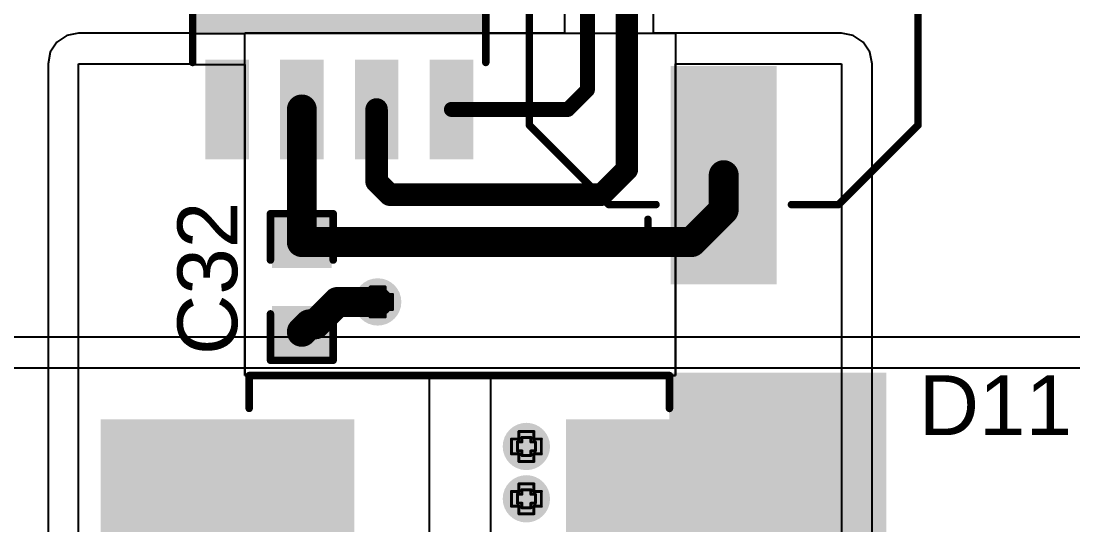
# Model space of a CAD drawing. Header units: inches. Extents: x -5 to 5258, y -4 to 5281.
# Drawn here: x 25.19 to 43.05, y 14.09 to 22.65 of the extents above; entities that cross this region are included whole.
import ezdxf

# ---------------------------------------------------------------- set-up
doc = ezdxf.new("R2010")
doc.units = ezdxf.units.IN
for name, color, linetype in [('Bottom Layer', 5, 'Continuous'), ('Bottom Solder', 6, 'Continuous'), ('Drill Drawing', 1, 'Continuous'), ('Top Layer', 1, 'Continuous'), ('Top Overlay', 2, 'Continuous'), ('Top Paste', 8, 'Continuous'), ('Top Solder', 216, 'Continuous'), ('Via Holes', 16, 'Continuous')]:
    doc.layers.add(name, color=color, linetype=linetype)
doc.styles.add('Arial', font='', dxfattribs={"height": 0.2})
doc.styles.get('Arial').set_extended_font_data('Arial')

# ---------------------------------------------------------------- blocks, each defined once
blk = doc.blocks.new('8_SO_P____P___7')
at = {"layer": 'Top Layer'}
for points in [[(-3.475, 2.205), (-1.925, 2.205), (-1.925, 1.605), (-3.475, 1.605)], [(1.925, 2.205), (3.475, 2.205), (3.475, 1.605), (1.925, 1.605)], [(-1.144, 1.144), (1.144, 1.144), (1.144, -1.144), (-1.144, -1.144)], [(-3.475, 0.935), (-1.925, 0.935), (-1.925, 0.335), (-3.475, 0.335)], [(1.925, 0.935), (3.475, 0.935), (3.475, 0.335), (1.925, 0.335)], [(-3.475, -0.335), (-1.925, -0.335), (-1.925, -0.935), (-3.475, -0.935)], [(1.925, -0.335), (3.475, -0.335), (3.475, -0.935), (1.925, -0.935)], [(-3.475, -1.605), (-1.925, -1.605), (-1.925, -2.205), (-3.475, -2.205)], [(1.925, -1.605), (3.475, -1.605), (3.475, -2.205), (1.925, -2.205)]]:
    blk.add_hatch(color=1, dxfattribs=at).paths.add_polyline_path(points)
at = {"layer": 'Top Paste'}
for points in [[(-3.475, 2.205), (-1.925, 2.205), (-1.925, 1.605), (-3.475, 1.605)], [(1.925, 2.205), (3.475, 2.205), (3.475, 1.605), (1.925, 1.605)], [(-1.144, 1.144), (1.144, 1.144), (1.144, -1.144), (-1.144, -1.144)], [(-3.475, 0.935), (-1.925, 0.935), (-1.925, 0.335), (-3.475, 0.335)], [(1.925, 0.935), (3.475, 0.935), (3.475, 0.335), (1.925, 0.335)], [(-3.475, -0.335), (-1.925, -0.335), (-1.925, -0.935), (-3.475, -0.935)], [(1.925, -0.335), (3.475, -0.335), (3.475, -0.935), (1.925, -0.935)], [(-3.475, -1.605), (-1.925, -1.605), (-1.925, -2.205), (-3.475, -2.205)], [(1.925, -1.605), (3.475, -1.605), (3.475, -2.205), (1.925, -2.205)]]:
    blk.add_hatch(color=8, dxfattribs=at).paths.add_polyline_path(points)
at = {"layer": 'Top Solder'}
for points in [[(-3.545, 2.275), (-1.855, 2.275), (-1.855, 1.535), (-3.545, 1.535)], [(1.855, 2.275), (3.545, 2.275), (3.545, 1.535), (1.855, 1.535)], [(-1.214, 1.214), (1.214, 1.214), (1.214, -1.214), (-1.214, -1.214)], [(-3.545, 1.005), (-1.855, 1.005), (-1.855, 0.265), (-3.545, 0.265)], [(1.855, 1.005), (3.545, 1.005), (3.545, 0.265), (1.855, 0.265)], [(-3.545, -0.265), (-1.855, -0.265), (-1.855, -1.005), (-3.545, -1.005)], [(1.855, -0.265), (3.545, -0.265), (3.545, -1.005), (1.855, -1.005)], [(-3.545, -1.535), (-1.855, -1.535), (-1.855, -2.275), (-3.545, -2.275)], [(1.855, -1.535), (3.545, -1.535), (3.545, -2.275), (1.855, -2.275)]]:
    blk.add_hatch(color=216, dxfattribs=at).paths.add_polyline_path(points)
at = {"layer": 'Top Overlay'}
for points in [[(1.902, 2.489, 0.127, 0.127, 0), (-1.603, 2.489, 0.127, 0.127, 0)], [(-3.636, 1.918, 0.127, 0.127, 0), (-3.763, 2.045, 0.127, 0.127, 0)], [(-3.763, 1.791, 0.127, 0.127, 0), (-3.763, 2.045, 0.127, 0.127, 0)], [(-3.763, 1.791, 0.127, 0.127, 0), (-3.636, 1.918, 0.127, 0.127, 0)], [(1.902, -2.489, 0.127, 0.127, 0), (-1.603, -2.489, 0.127, 0.127, 0)]]:
    blk.add_lwpolyline(points, format="xyseb", dxfattribs=at)
for points in [[(-1.635, 2.489, 0.0635, 0.0635, 1), (-1.571, 2.489, 0.0635, 0.0635, 1)], [(1.87, 2.489, 0.0635, 0.0635, 1), (1.934, 2.489, 0.0635, 0.0635, 1)], [(-3.795, 2.045, 0.0635, 0.0635, 1), (-3.732, 2.045, 0.0635, 0.0635, 1)], [(-3.795, 2.045, 0.0635, 0.0635, 1), (-3.732, 2.045, 0.0635, 0.0635, 1)], [(-3.668, 1.918, 0.0635, 0.0635, 1), (-3.605, 1.918, 0.0635, 0.0635, 1)], [(-3.668, 1.918, 0.0635, 0.0635, 1), (-3.605, 1.918, 0.0635, 0.0635, 1)], [(-3.795, 1.791, 0.0635, 0.0635, 1), (-3.732, 1.791, 0.0635, 0.0635, 1)], [(-3.795, 1.791, 0.0635, 0.0635, 1), (-3.732, 1.791, 0.0635, 0.0635, 1)], [(-1.635, -2.489, 0.0635, 0.0635, 1), (-1.571, -2.489, 0.0635, 0.0635, 1)], [(1.87, -2.489, 0.0635, 0.0635, 1), (1.934, -2.489, 0.0635, 0.0635, 1)]]:
    blk.add_lwpolyline(points, format="xyseb", close=True, dxfattribs=at)
blk = doc.blocks.new('SMC_120')
at = {"layer": 'Top Layer'}
for points in [[(-6, 2.15), (-1.9, 2.15), (-1.9, -2.15), (-6, -2.15)], [(1.9, 2.15), (6, 2.15), (6, -2.15), (1.9, -2.15)]]:
    blk.add_hatch(color=1, dxfattribs=at).paths.add_polyline_path(points)
at = {"layer": 'Top Overlay'}
for points in [[(-7.239, 2.235), (-3.556, 2.235), (-3.556, 3.048), (-7.239, 3.048)], [(-7.239, -2.261), (-6.096, -2.261), (-6.096, 2.261), (-7.239, 2.261)], [(-7.239, -3.048), (-3.556, -3.048), (-3.556, -2.235), (-7.239, -2.235)]]:
    blk.add_hatch(color=2, dxfattribs=at).paths.add_polyline_path(points)
at = {"layer": 'Top Paste'}
for points in [[(-6, 2.15), (-1.9, 2.15), (-1.9, -2.15), (-6, -2.15)], [(1.9, 2.15), (6, 2.15), (6, -2.15), (1.9, -2.15)]]:
    blk.add_hatch(color=8, dxfattribs=at).paths.add_polyline_path(points)
at = {"layer": 'Top Solder'}
for points in [[(-6.102, 2.252), (-1.798, 2.252), (-1.798, -2.252), (-6.102, -2.252)], [(1.798, 2.252), (6.102, 2.252), (6.102, -2.252), (1.798, -2.252)]]:
    blk.add_hatch(color=216, dxfattribs=at).paths.add_polyline_path(points)
at = {"layer": 'Top Overlay'}
for points in [[(-3.556, 2.997, 0.127, 0.127, 0), (-3.556, 2.438, 0.127, 0.127, 0)], [(3.581, 2.997, 0.127, 0.127, 0), (-3.556, 2.997, 0.127, 0.127, 0)], [(3.581, 2.997, 0.127, 0.127, 0), (3.581, 2.438, 0.127, 0.127, 0)], [(-3.556, -2.997, 0.127, 0.127, 0), (-3.556, -2.438, 0.127, 0.127, 0)], [(3.581, -2.997, 0.127, 0.127, 0), (3.581, -2.438, 0.127, 0.127, 0)], [(3.581, -2.997, 0.127, 0.127, 0), (-3.556, -2.997, 0.127, 0.127, 0)]]:
    blk.add_lwpolyline(points, format="xyseb", dxfattribs=at)
for points in [[(-3.588, 2.997, 0.0635, 0.0635, 1), (-3.524, 2.997, 0.0635, 0.0635, 1)], [(-3.588, 2.997, 0.0635, 0.0635, 1), (-3.524, 2.997, 0.0635, 0.0635, 1)], [(3.55, 2.997, 0.0635, 0.0635, 1), (3.613, 2.997, 0.0635, 0.0635, 1)], [(3.55, 2.997, 0.0635, 0.0635, 1), (3.613, 2.997, 0.0635, 0.0635, 1)], [(-3.588, 2.438, 0.0635, 0.0635, 1), (-3.524, 2.438, 0.0635, 0.0635, 1)], [(3.55, 2.438, 0.0635, 0.0635, 1), (3.613, 2.438, 0.0635, 0.0635, 1)], [(-3.588, -2.438, 0.0635, 0.0635, 1), (-3.524, -2.438, 0.0635, 0.0635, 1)], [(3.55, -2.438, 0.0635, 0.0635, 1), (3.613, -2.438, 0.0635, 0.0635, 1)], [(-3.588, -2.997, 0.0635, 0.0635, 1), (-3.524, -2.997, 0.0635, 0.0635, 1)], [(-3.588, -2.997, 0.0635, 0.0635, 1), (-3.524, -2.997, 0.0635, 0.0635, 1)], [(3.55, -2.997, 0.0635, 0.0635, 1), (3.613, -2.997, 0.0635, 0.0635, 1)], [(3.55, -2.997, 0.0635, 0.0635, 1), (3.613, -2.997, 0.0635, 0.0635, 1)]]:
    blk.add_lwpolyline(points, format="xyseb", close=True, dxfattribs=at)
blk = doc.blocks.new('C___0603_138')
at = {"layer": 'Top Layer'}
for points in [[(-0.381, 0.445), (-0.381, -0.445), (-1.143, -0.445), (-1.143, 0.445)], [(1.143, 0.445), (1.143, -0.445), (0.381, -0.445), (0.381, 0.445)]]:
    blk.add_hatch(color=1, dxfattribs=at).paths.add_polyline_path(points)
at = {"layer": 'Top Paste'}
for points in [[(-0.381, 0.445), (-0.381, -0.445), (-1.143, -0.445), (-1.143, 0.445)], [(1.143, 0.445), (1.143, -0.445), (0.381, -0.445), (0.381, 0.445)]]:
    blk.add_hatch(color=8, dxfattribs=at).paths.add_polyline_path(points)
at = {"layer": 'Top Solder'}
for points in [[(-0.321, 0.504), (-0.321, -0.504), (-1.203, -0.504), (-1.203, 0.504)], [(1.203, 0.504), (1.203, -0.504), (0.321, -0.504), (0.321, 0.504)]]:
    blk.add_hatch(color=216, dxfattribs=at).paths.add_polyline_path(points)
at = {"layer": 'Top Overlay'}
for points in [[(-1.245, 0.533, 0.127, 0.127, 0), (-0.457, 0.533, 0.127, 0.127, 0)], [(-1.245, 0.533, 0.127, 0.127, 0), (-1.245, -0.533, 0.127, 0.127, 0)], [(0.457, 0.533, 0.127, 0.127, 0), (1.245, 0.533, 0.127, 0.127, 0)], [(1.245, 0.533, 0.127, 0.127, 0), (1.245, -0.533, 0.127, 0.127, 0)], [(-1.245, -0.533, 0.127, 0.127, 0), (-0.457, -0.533, 0.127, 0.127, 0)], [(0.457, -0.533, 0.127, 0.127, 0), (1.245, -0.533, 0.127, 0.127, 0)]]:
    blk.add_lwpolyline(points, format="xyseb", dxfattribs=at)
for points in [[(-1.276, 0.533, 0.0635, 0.0635, 1), (-1.213, 0.533, 0.0635, 0.0635, 1)], [(-1.276, 0.533, 0.0635, 0.0635, 1), (-1.213, 0.533, 0.0635, 0.0635, 1)], [(-0.489, 0.533, 0.0635, 0.0635, 1), (-0.425, 0.533, 0.0635, 0.0635, 1)], [(0.425, 0.533, 0.0635, 0.0635, 1), (0.489, 0.533, 0.0635, 0.0635, 1)], [(1.213, 0.533, 0.0635, 0.0635, 1), (1.276, 0.533, 0.0635, 0.0635, 1)], [(1.213, 0.533, 0.0635, 0.0635, 1), (1.276, 0.533, 0.0635, 0.0635, 1)], [(-1.276, -0.533, 0.0635, 0.0635, 1), (-1.213, -0.533, 0.0635, 0.0635, 1)], [(-1.276, -0.533, 0.0635, 0.0635, 1), (-1.213, -0.533, 0.0635, 0.0635, 1)], [(-0.489, -0.533, 0.0635, 0.0635, 1), (-0.425, -0.533, 0.0635, 0.0635, 1)], [(0.425, -0.533, 0.0635, 0.0635, 1), (0.489, -0.533, 0.0635, 0.0635, 1)], [(1.213, -0.533, 0.0635, 0.0635, 1), (1.276, -0.533, 0.0635, 0.0635, 1)], [(1.213, -0.533, 0.0635, 0.0635, 1), (1.276, -0.533, 0.0635, 0.0635, 1)]]:
    blk.add_lwpolyline(points, format="xyseb", close=True, dxfattribs=at)
blk = doc.blocks.new('50SVPF10M_141')
at = {"layer": 'Top Layer'}
for points in [[(-4.55, 0.8), (-1.05, 0.8), (-1.05, -0.8), (-4.55, -0.8)], [(1.05, 0.8), (4.55, 0.8), (4.55, -0.8), (1.05, -0.8)]]:
    blk.add_hatch(color=1, dxfattribs=at).paths.add_polyline_path(points)
at = {"layer": 'Top Paste'}
for points in [[(-4.55, 0.8), (-1.05, 0.8), (-1.05, -0.8), (-4.55, -0.8)], [(1.05, 0.8), (4.55, 0.8), (4.55, -0.8), (1.05, -0.8)]]:
    blk.add_hatch(color=8, dxfattribs=at).paths.add_polyline_path(points)
at = {"layer": 'Top Solder'}
for points in [[(-4.652, 0.902), (-0.948, 0.902), (-0.948, -0.902), (-4.652, -0.902)], [(0.948, 0.902), (4.652, 0.902), (4.652, -0.902), (0.948, -0.902)]]:
    blk.add_hatch(color=216, dxfattribs=at).paths.add_polyline_path(points)
at = {"layer": 'Top Overlay'}
for points in [[(-1.95, 3.3, 0.127, 0.127, 0), (-3.3, 1.95, 0.127, 0.127, 0)], [(-1.95, 3.3, 0.127, 0.127, 0), (3.3, 3.3, 0.127, 0.127, 0)], [(3.3, 3.3, 0.127, 0.127, 0), (3.3, 1.15, 0.127, 0.127, 0)], [(-3.3, 1.95, 0.127, 0.127, 0), (-3.3, 1.15, 0.127, 0.127, 0)], [(-3.779, 1.567, 0.127, 0.127, 0), (-3.779, 1.033, 0.127, 0.127, 0)], [(-4.007, 1.287, 0.127, 0.127, 0), (-3.55, 1.287, 0.127, 0.127, 0)], [(-3.3, -1.15, 0.127, 0.127, 0), (-3.3, -1.95, 0.127, 0.127, 0)], [(3.3, -1.15, 0.127, 0.127, 0), (3.3, -3.3, 0.127, 0.127, 0)], [(-3.3, -1.95, 0.127, 0.127, 0), (-1.95, -3.3, 0.127, 0.127, 0)], [(-1.95, -3.3, 0.127, 0.127, 0), (3.3, -3.3, 0.127, 0.127, 0)]]:
    blk.add_lwpolyline(points, format="xyseb", dxfattribs=at)
for points in [[(-1.982, 3.3, 0.0635, 0.0635, 1), (-1.918, 3.3, 0.0635, 0.0635, 1)], [(-1.982, 3.3, 0.0635, 0.0635, 1), (-1.918, 3.3, 0.0635, 0.0635, 1)], [(3.268, 3.3, 0.0635, 0.0635, 1), (3.332, 3.3, 0.0635, 0.0635, 1)], [(3.268, 3.3, 0.0635, 0.0635, 1), (3.332, 3.3, 0.0635, 0.0635, 1)], [(-3.332, 1.95, 0.0635, 0.0635, 1), (-3.268, 1.95, 0.0635, 0.0635, 1)], [(-3.332, 1.95, 0.0635, 0.0635, 1), (-3.268, 1.95, 0.0635, 0.0635, 1)], [(-3.81, 1.567, 0.0635, 0.0635, 1), (-3.747, 1.567, 0.0635, 0.0635, 1)], [(-4.039, 1.287, 0.0635, 0.0635, 1), (-3.975, 1.287, 0.0635, 0.0635, 1)], [(-3.582, 1.287, 0.0635, 0.0635, 1), (-3.518, 1.287, 0.0635, 0.0635, 1)], [(-3.81, 1.033, 0.0635, 0.0635, 1), (-3.747, 1.033, 0.0635, 0.0635, 1)], [(-3.332, 1.15, 0.0635, 0.0635, 1), (-3.268, 1.15, 0.0635, 0.0635, 1)], [(3.268, 1.15, 0.0635, 0.0635, 1), (3.332, 1.15, 0.0635, 0.0635, 1)], [(-3.332, -1.15, 0.0635, 0.0635, 1), (-3.268, -1.15, 0.0635, 0.0635, 1)], [(3.268, -1.15, 0.0635, 0.0635, 1), (3.332, -1.15, 0.0635, 0.0635, 1)], [(-3.332, -1.95, 0.0635, 0.0635, 1), (-3.268, -1.95, 0.0635, 0.0635, 1)], [(-3.332, -1.95, 0.0635, 0.0635, 1), (-3.268, -1.95, 0.0635, 0.0635, 1)], [(-1.982, -3.3, 0.0635, 0.0635, 1), (-1.918, -3.3, 0.0635, 0.0635, 1)], [(-1.982, -3.3, 0.0635, 0.0635, 1), (-1.918, -3.3, 0.0635, 0.0635, 1)], [(3.268, -3.3, 0.0635, 0.0635, 1), (3.332, -3.3, 0.0635, 0.0635, 1)], [(3.268, -3.3, 0.0635, 0.0635, 1), (3.332, -3.3, 0.0635, 0.0635, 1)]]:
    blk.add_lwpolyline(points, format="xyseb", close=True, dxfattribs=at)

msp = doc.modelspace()

# ---------------------------------------------------------------- hatches: boundary and pattern name
at = {"layer": 'Bottom Layer'}
h = msp.add_hatch(color=5, dxfattribs=at)
edge = h.paths.add_edge_path()
edge.add_arc((31.242, 17.883), 0.3, 0, 360)
h = msp.add_hatch(color=5, dxfattribs=at)
edge = h.paths.add_edge_path()
edge.add_arc((33.767, 15.428), 0.3, 0, 360)
h = msp.add_hatch(color=5, dxfattribs=at)
edge = h.paths.add_edge_path()
edge.add_arc((33.767, 14.539), 0.3, 0, 360)
at = {"layer": 'Bottom Solder'}
h = msp.add_hatch(color=6, dxfattribs=at)
edge = h.paths.add_edge_path()
edge.add_arc((31.242, 17.883), 0.402, 0, 360)
h = msp.add_hatch(color=6, dxfattribs=at)
edge = h.paths.add_edge_path()
edge.add_arc((33.767, 15.428), 0.402, 0, 360)
h = msp.add_hatch(color=6, dxfattribs=at)
edge = h.paths.add_edge_path()
edge.add_arc((33.767, 14.539), 0.402, 0, 360)
at = {"layer": 'Top Layer'}
msp.add_hatch(color=1, dxfattribs=at).paths.add_polyline_path([(28.099, 22.436), (33.078, 22.436), (33.078, 25.269), (28.099, 25.269)])
h = msp.add_hatch(color=1, dxfattribs=at)
edge = h.paths.add_edge_path()
edge.add_arc((31.242, 17.883), 0.3, 0, 360)
h = msp.add_hatch(color=1, dxfattribs=at)
edge = h.paths.add_edge_path()
edge.add_arc((33.767, 15.428), 0.3, 0, 360)
h = msp.add_hatch(color=1, dxfattribs=at)
edge = h.paths.add_edge_path()
edge.add_arc((33.767, 14.539), 0.3, 0, 360)
at = {"layer": 'Top Solder'}
h = msp.add_hatch(color=216, dxfattribs=at)
edge = h.paths.add_edge_path()
edge.add_arc((31.242, 17.883), 0.402, 0, 360)
h = msp.add_hatch(color=216, dxfattribs=at)
edge = h.paths.add_edge_path()
edge.add_arc((33.767, 15.428), 0.402, 0, 360)
h = msp.add_hatch(color=216, dxfattribs=at)
edge = h.paths.add_edge_path()
edge.add_arc((33.767, 14.539), 0.402, 0, 360)
at = {"layer": 'Via Holes'}
h = msp.add_hatch(color=7, dxfattribs=at)
edge = h.paths.add_edge_path()
edge.add_arc((31.242, 17.883), 0.15, 0, 360)
h = msp.add_hatch(color=7, dxfattribs=at)
edge = h.paths.add_edge_path()
edge.add_arc((33.767, 15.428), 0.15, 0, 360)
h = msp.add_hatch(color=7, dxfattribs=at)
edge = h.paths.add_edge_path()
edge.add_arc((33.767, 14.539), 0.15, 0, 360)

# ---------------------------------------------------------------- linework, layer by layer
at = {"layer": 'Bottom Layer'}
for p, q in [((51.47, 17.282), (12.167, 17.282)), ((12.167, 16.764), (63.373, 16.764))]:
    msp.add_line(p, q, dxfattribs=at)
at = {"layer": 'Drill Drawing'}
for points in [[(31.115, 18.01, 0.0508, 0.0508, 0), (31.115, 18.137, 0.0508, 0.0508, 0)], [(31.115, 18.137, 0.0508, 0.0508, 0), (31.369, 18.137, 0.0508, 0.0508, 0)], [(31.166, 17.959, 0.0508, 0.0508, 0), (31.166, 18.035, 0.0508, 0.0508, 0)], [(31.166, 18.035, 0.0508, 0.0508, 0), (31.318, 18.035, 0.0508, 0.0508, 0)], [(31.318, 17.959, 0.0508, 0.0508, 0), (31.318, 18.035, 0.0508, 0.0508, 0)], [(31.369, 18.01, 0.0508, 0.0508, 0), (31.369, 18.137, 0.0508, 0.0508, 0)], [(30.988, 17.756, 0.0508, 0.0508, 0), (30.988, 18.01, 0.0508, 0.0508, 0)], [(30.988, 18.01, 0.0508, 0.0508, 0), (31.115, 18.01, 0.0508, 0.0508, 0)], [(31.09, 17.807, 0.0508, 0.0508, 0), (31.09, 17.959, 0.0508, 0.0508, 0)], [(31.09, 17.959, 0.0508, 0.0508, 0), (31.166, 17.959, 0.0508, 0.0508, 0)], [(31.318, 17.959, 0.0508, 0.0508, 0), (31.394, 17.959, 0.0508, 0.0508, 0)], [(31.369, 18.01, 0.0508, 0.0508, 0), (31.496, 18.01, 0.0508, 0.0508, 0)], [(31.394, 17.807, 0.0508, 0.0508, 0), (31.394, 17.959, 0.0508, 0.0508, 0)], [(31.496, 17.756, 0.0508, 0.0508, 0), (31.496, 18.01, 0.0508, 0.0508, 0)], [(30.988, 17.756, 0.0508, 0.0508, 0), (31.115, 17.756, 0.0508, 0.0508, 0)], [(31.09, 17.807, 0.0508, 0.0508, 0), (31.166, 17.807, 0.0508, 0.0508, 0)], [(31.115, 17.629, 0.0508, 0.0508, 0), (31.115, 17.756, 0.0508, 0.0508, 0)], [(31.166, 17.73, 0.0508, 0.0508, 0), (31.166, 17.807, 0.0508, 0.0508, 0)], [(31.166, 17.73, 0.0508, 0.0508, 0), (31.318, 17.73, 0.0508, 0.0508, 0)], [(31.318, 17.807, 0.0508, 0.0508, 0), (31.394, 17.807, 0.0508, 0.0508, 0)], [(31.318, 17.73, 0.0508, 0.0508, 0), (31.318, 17.807, 0.0508, 0.0508, 0)], [(31.369, 17.756, 0.0508, 0.0508, 0), (31.496, 17.756, 0.0508, 0.0508, 0)], [(31.369, 17.629, 0.0508, 0.0508, 0), (31.369, 17.756, 0.0508, 0.0508, 0)], [(31.115, 17.629, 0.0508, 0.0508, 0), (31.369, 17.629, 0.0508, 0.0508, 0)], [(33.513, 15.301, 0.0508, 0.0508, 0), (33.513, 15.555, 0.0508, 0.0508, 0)], [(33.513, 15.555, 0.0508, 0.0508, 0), (33.64, 15.555, 0.0508, 0.0508, 0)], [(33.64, 15.555, 0.0508, 0.0508, 0), (33.64, 15.682, 0.0508, 0.0508, 0)], [(33.64, 15.682, 0.0508, 0.0508, 0), (33.894, 15.682, 0.0508, 0.0508, 0)], [(33.691, 15.505, 0.0508, 0.0508, 0), (33.691, 15.581, 0.0508, 0.0508, 0)], [(33.691, 15.581, 0.0508, 0.0508, 0), (33.843, 15.581, 0.0508, 0.0508, 0)], [(33.843, 15.505, 0.0508, 0.0508, 0), (33.843, 15.581, 0.0508, 0.0508, 0)], [(33.894, 15.555, 0.0508, 0.0508, 0), (33.894, 15.682, 0.0508, 0.0508, 0)], [(33.894, 15.555, 0.0508, 0.0508, 0), (34.021, 15.555, 0.0508, 0.0508, 0)], [(34.021, 15.301, 0.0508, 0.0508, 0), (34.021, 15.555, 0.0508, 0.0508, 0)], [(33.615, 15.352, 0.0508, 0.0508, 0), (33.615, 15.505, 0.0508, 0.0508, 0)], [(33.615, 15.505, 0.0508, 0.0508, 0), (33.691, 15.505, 0.0508, 0.0508, 0)], [(33.615, 15.352, 0.0508, 0.0508, 0), (33.691, 15.352, 0.0508, 0.0508, 0)], [(33.691, 15.276, 0.0508, 0.0508, 0), (33.691, 15.352, 0.0508, 0.0508, 0)], [(33.843, 15.505, 0.0508, 0.0508, 0), (33.92, 15.505, 0.0508, 0.0508, 0)], [(33.843, 15.352, 0.0508, 0.0508, 0), (33.92, 15.352, 0.0508, 0.0508, 0)], [(33.843, 15.276, 0.0508, 0.0508, 0), (33.843, 15.352, 0.0508, 0.0508, 0)], [(33.92, 15.352, 0.0508, 0.0508, 0), (33.92, 15.505, 0.0508, 0.0508, 0)], [(33.513, 15.301, 0.0508, 0.0508, 0), (33.64, 15.301, 0.0508, 0.0508, 0)], [(33.64, 15.174, 0.0508, 0.0508, 0), (33.64, 15.301, 0.0508, 0.0508, 0)], [(33.64, 15.174, 0.0508, 0.0508, 0), (33.894, 15.174, 0.0508, 0.0508, 0)], [(33.691, 15.276, 0.0508, 0.0508, 0), (33.843, 15.276, 0.0508, 0.0508, 0)], [(33.894, 15.301, 0.0508, 0.0508, 0), (34.021, 15.301, 0.0508, 0.0508, 0)], [(33.894, 15.174, 0.0508, 0.0508, 0), (33.894, 15.301, 0.0508, 0.0508, 0)], [(33.513, 14.412, 0.0508, 0.0508, 0), (33.513, 14.666, 0.0508, 0.0508, 0)], [(33.513, 14.666, 0.0508, 0.0508, 0), (33.64, 14.666, 0.0508, 0.0508, 0)], [(33.64, 14.666, 0.0508, 0.0508, 0), (33.64, 14.793, 0.0508, 0.0508, 0)], [(33.64, 14.793, 0.0508, 0.0508, 0), (33.894, 14.793, 0.0508, 0.0508, 0)], [(33.691, 14.616, 0.0508, 0.0508, 0), (33.691, 14.692, 0.0508, 0.0508, 0)], [(33.691, 14.692, 0.0508, 0.0508, 0), (33.843, 14.692, 0.0508, 0.0508, 0)], [(33.843, 14.616, 0.0508, 0.0508, 0), (33.843, 14.692, 0.0508, 0.0508, 0)], [(33.894, 14.666, 0.0508, 0.0508, 0), (33.894, 14.793, 0.0508, 0.0508, 0)], [(33.894, 14.666, 0.0508, 0.0508, 0), (34.021, 14.666, 0.0508, 0.0508, 0)], [(34.021, 14.412, 0.0508, 0.0508, 0), (34.021, 14.666, 0.0508, 0.0508, 0)], [(33.615, 14.463, 0.0508, 0.0508, 0), (33.615, 14.616, 0.0508, 0.0508, 0)], [(33.615, 14.616, 0.0508, 0.0508, 0), (33.691, 14.616, 0.0508, 0.0508, 0)], [(33.615, 14.463, 0.0508, 0.0508, 0), (33.691, 14.463, 0.0508, 0.0508, 0)], [(33.691, 14.387, 0.0508, 0.0508, 0), (33.691, 14.463, 0.0508, 0.0508, 0)], [(33.843, 14.616, 0.0508, 0.0508, 0), (33.92, 14.616, 0.0508, 0.0508, 0)], [(33.843, 14.463, 0.0508, 0.0508, 0), (33.92, 14.463, 0.0508, 0.0508, 0)], [(33.843, 14.387, 0.0508, 0.0508, 0), (33.843, 14.463, 0.0508, 0.0508, 0)], [(33.92, 14.463, 0.0508, 0.0508, 0), (33.92, 14.616, 0.0508, 0.0508, 0)], [(33.513, 14.412, 0.0508, 0.0508, 0), (33.64, 14.412, 0.0508, 0.0508, 0)], [(33.64, 14.285, 0.0508, 0.0508, 0), (33.64, 14.412, 0.0508, 0.0508, 0)], [(33.64, 14.285, 0.0508, 0.0508, 0), (33.894, 14.285, 0.0508, 0.0508, 0)], [(33.691, 14.387, 0.0508, 0.0508, 0), (33.843, 14.387, 0.0508, 0.0508, 0)], [(33.894, 14.412, 0.0508, 0.0508, 0), (34.021, 14.412, 0.0508, 0.0508, 0)], [(33.894, 14.285, 0.0508, 0.0508, 0), (33.894, 14.412, 0.0508, 0.0508, 0)]]:
    msp.add_lwpolyline(points, format="xyseb", dxfattribs=at)
for points in [[(31.102, 18.137, 0.0254, 0.0254, 1), (31.128, 18.137, 0.0254, 0.0254, 1)], [(31.102, 18.137, 0.0254, 0.0254, 1), (31.128, 18.137, 0.0254, 0.0254, 1)], [(31.153, 18.035, 0.0254, 0.0254, 1), (31.179, 18.035, 0.0254, 0.0254, 1)], [(31.153, 18.035, 0.0254, 0.0254, 1), (31.179, 18.035, 0.0254, 0.0254, 1)], [(31.306, 18.035, 0.0254, 0.0254, 1), (31.331, 18.035, 0.0254, 0.0254, 1)], [(31.306, 18.035, 0.0254, 0.0254, 1), (31.331, 18.035, 0.0254, 0.0254, 1)], [(31.356, 18.137, 0.0254, 0.0254, 1), (31.382, 18.137, 0.0254, 0.0254, 1)], [(31.356, 18.137, 0.0254, 0.0254, 1), (31.382, 18.137, 0.0254, 0.0254, 1)], [(30.975, 18.01, 0.0254, 0.0254, 1), (31.001, 18.01, 0.0254, 0.0254, 1)], [(30.975, 18.01, 0.0254, 0.0254, 1), (31.001, 18.01, 0.0254, 0.0254, 1)], [(31.077, 17.959, 0.0254, 0.0254, 1), (31.102, 17.959, 0.0254, 0.0254, 1)], [(31.077, 17.959, 0.0254, 0.0254, 1), (31.102, 17.959, 0.0254, 0.0254, 1)], [(31.102, 18.01, 0.0254, 0.0254, 1), (31.128, 18.01, 0.0254, 0.0254, 1)], [(31.102, 18.01, 0.0254, 0.0254, 1), (31.128, 18.01, 0.0254, 0.0254, 1)], [(31.153, 17.959, 0.0254, 0.0254, 1), (31.179, 17.959, 0.0254, 0.0254, 1)], [(31.153, 17.959, 0.0254, 0.0254, 1), (31.179, 17.959, 0.0254, 0.0254, 1)], [(31.306, 17.959, 0.0254, 0.0254, 1), (31.331, 17.959, 0.0254, 0.0254, 1)], [(31.306, 17.959, 0.0254, 0.0254, 1), (31.331, 17.959, 0.0254, 0.0254, 1)], [(31.356, 18.01, 0.0254, 0.0254, 1), (31.382, 18.01, 0.0254, 0.0254, 1)], [(31.356, 18.01, 0.0254, 0.0254, 1), (31.382, 18.01, 0.0254, 0.0254, 1)], [(31.382, 17.959, 0.0254, 0.0254, 1), (31.407, 17.959, 0.0254, 0.0254, 1)], [(31.382, 17.959, 0.0254, 0.0254, 1), (31.407, 17.959, 0.0254, 0.0254, 1)], [(31.483, 18.01, 0.0254, 0.0254, 1), (31.509, 18.01, 0.0254, 0.0254, 1)], [(31.483, 18.01, 0.0254, 0.0254, 1), (31.509, 18.01, 0.0254, 0.0254, 1)], [(30.975, 17.756, 0.0254, 0.0254, 1), (31.001, 17.756, 0.0254, 0.0254, 1)], [(30.975, 17.756, 0.0254, 0.0254, 1), (31.001, 17.756, 0.0254, 0.0254, 1)], [(31.077, 17.807, 0.0254, 0.0254, 1), (31.102, 17.807, 0.0254, 0.0254, 1)], [(31.077, 17.807, 0.0254, 0.0254, 1), (31.102, 17.807, 0.0254, 0.0254, 1)], [(31.102, 17.756, 0.0254, 0.0254, 1), (31.128, 17.756, 0.0254, 0.0254, 1)], [(31.102, 17.756, 0.0254, 0.0254, 1), (31.128, 17.756, 0.0254, 0.0254, 1)], [(31.153, 17.807, 0.0254, 0.0254, 1), (31.179, 17.807, 0.0254, 0.0254, 1)], [(31.153, 17.807, 0.0254, 0.0254, 1), (31.179, 17.807, 0.0254, 0.0254, 1)], [(31.153, 17.73, 0.0254, 0.0254, 1), (31.179, 17.73, 0.0254, 0.0254, 1)], [(31.153, 17.73, 0.0254, 0.0254, 1), (31.179, 17.73, 0.0254, 0.0254, 1)], [(31.306, 17.807, 0.0254, 0.0254, 1), (31.331, 17.807, 0.0254, 0.0254, 1)], [(31.306, 17.807, 0.0254, 0.0254, 1), (31.331, 17.807, 0.0254, 0.0254, 1)], [(31.306, 17.73, 0.0254, 0.0254, 1), (31.331, 17.73, 0.0254, 0.0254, 1)], [(31.306, 17.73, 0.0254, 0.0254, 1), (31.331, 17.73, 0.0254, 0.0254, 1)], [(31.356, 17.756, 0.0254, 0.0254, 1), (31.382, 17.756, 0.0254, 0.0254, 1)], [(31.356, 17.756, 0.0254, 0.0254, 1), (31.382, 17.756, 0.0254, 0.0254, 1)], [(31.382, 17.807, 0.0254, 0.0254, 1), (31.407, 17.807, 0.0254, 0.0254, 1)], [(31.382, 17.807, 0.0254, 0.0254, 1), (31.407, 17.807, 0.0254, 0.0254, 1)], [(31.483, 17.756, 0.0254, 0.0254, 1), (31.509, 17.756, 0.0254, 0.0254, 1)], [(31.483, 17.756, 0.0254, 0.0254, 1), (31.509, 17.756, 0.0254, 0.0254, 1)], [(31.102, 17.629, 0.0254, 0.0254, 1), (31.128, 17.629, 0.0254, 0.0254, 1)], [(31.102, 17.629, 0.0254, 0.0254, 1), (31.128, 17.629, 0.0254, 0.0254, 1)], [(31.356, 17.629, 0.0254, 0.0254, 1), (31.382, 17.629, 0.0254, 0.0254, 1)], [(31.356, 17.629, 0.0254, 0.0254, 1), (31.382, 17.629, 0.0254, 0.0254, 1)], [(33.501, 15.555, 0.0254, 0.0254, 1), (33.526, 15.555, 0.0254, 0.0254, 1)], [(33.501, 15.555, 0.0254, 0.0254, 1), (33.526, 15.555, 0.0254, 0.0254, 1)], [(33.628, 15.682, 0.0254, 0.0254, 1), (33.653, 15.682, 0.0254, 0.0254, 1)], [(33.628, 15.682, 0.0254, 0.0254, 1), (33.653, 15.682, 0.0254, 0.0254, 1)], [(33.628, 15.555, 0.0254, 0.0254, 1), (33.653, 15.555, 0.0254, 0.0254, 1)], [(33.628, 15.555, 0.0254, 0.0254, 1), (33.653, 15.555, 0.0254, 0.0254, 1)], [(33.678, 15.581, 0.0254, 0.0254, 1), (33.704, 15.581, 0.0254, 0.0254, 1)], [(33.678, 15.581, 0.0254, 0.0254, 1), (33.704, 15.581, 0.0254, 0.0254, 1)], [(33.831, 15.581, 0.0254, 0.0254, 1), (33.856, 15.581, 0.0254, 0.0254, 1)], [(33.831, 15.581, 0.0254, 0.0254, 1), (33.856, 15.581, 0.0254, 0.0254, 1)], [(33.882, 15.682, 0.0254, 0.0254, 1), (33.907, 15.682, 0.0254, 0.0254, 1)], [(33.882, 15.682, 0.0254, 0.0254, 1), (33.907, 15.682, 0.0254, 0.0254, 1)], [(33.882, 15.555, 0.0254, 0.0254, 1), (33.907, 15.555, 0.0254, 0.0254, 1)], [(33.882, 15.555, 0.0254, 0.0254, 1), (33.907, 15.555, 0.0254, 0.0254, 1)], [(34.009, 15.555, 0.0254, 0.0254, 1), (34.034, 15.555, 0.0254, 0.0254, 1)], [(34.009, 15.555, 0.0254, 0.0254, 1), (34.034, 15.555, 0.0254, 0.0254, 1)], [(33.602, 15.505, 0.0254, 0.0254, 1), (33.628, 15.505, 0.0254, 0.0254, 1)], [(33.602, 15.505, 0.0254, 0.0254, 1), (33.628, 15.505, 0.0254, 0.0254, 1)], [(33.602, 15.352, 0.0254, 0.0254, 1), (33.628, 15.352, 0.0254, 0.0254, 1)], [(33.602, 15.352, 0.0254, 0.0254, 1), (33.628, 15.352, 0.0254, 0.0254, 1)], [(33.678, 15.505, 0.0254, 0.0254, 1), (33.704, 15.505, 0.0254, 0.0254, 1)], [(33.678, 15.505, 0.0254, 0.0254, 1), (33.704, 15.505, 0.0254, 0.0254, 1)], [(33.678, 15.352, 0.0254, 0.0254, 1), (33.704, 15.352, 0.0254, 0.0254, 1)], [(33.678, 15.352, 0.0254, 0.0254, 1), (33.704, 15.352, 0.0254, 0.0254, 1)], [(33.831, 15.505, 0.0254, 0.0254, 1), (33.856, 15.505, 0.0254, 0.0254, 1)], [(33.831, 15.505, 0.0254, 0.0254, 1), (33.856, 15.505, 0.0254, 0.0254, 1)], [(33.831, 15.352, 0.0254, 0.0254, 1), (33.856, 15.352, 0.0254, 0.0254, 1)], [(33.831, 15.352, 0.0254, 0.0254, 1), (33.856, 15.352, 0.0254, 0.0254, 1)], [(33.907, 15.505, 0.0254, 0.0254, 1), (33.932, 15.505, 0.0254, 0.0254, 1)], [(33.907, 15.505, 0.0254, 0.0254, 1), (33.932, 15.505, 0.0254, 0.0254, 1)], [(33.907, 15.352, 0.0254, 0.0254, 1), (33.932, 15.352, 0.0254, 0.0254, 1)], [(33.907, 15.352, 0.0254, 0.0254, 1), (33.932, 15.352, 0.0254, 0.0254, 1)], [(33.501, 15.301, 0.0254, 0.0254, 1), (33.526, 15.301, 0.0254, 0.0254, 1)], [(33.501, 15.301, 0.0254, 0.0254, 1), (33.526, 15.301, 0.0254, 0.0254, 1)], [(33.628, 15.301, 0.0254, 0.0254, 1), (33.653, 15.301, 0.0254, 0.0254, 1)], [(33.628, 15.301, 0.0254, 0.0254, 1), (33.653, 15.301, 0.0254, 0.0254, 1)], [(33.628, 15.174, 0.0254, 0.0254, 1), (33.653, 15.174, 0.0254, 0.0254, 1)], [(33.628, 15.174, 0.0254, 0.0254, 1), (33.653, 15.174, 0.0254, 0.0254, 1)], [(33.678, 15.276, 0.0254, 0.0254, 1), (33.704, 15.276, 0.0254, 0.0254, 1)], [(33.678, 15.276, 0.0254, 0.0254, 1), (33.704, 15.276, 0.0254, 0.0254, 1)], [(33.831, 15.276, 0.0254, 0.0254, 1), (33.856, 15.276, 0.0254, 0.0254, 1)], [(33.831, 15.276, 0.0254, 0.0254, 1), (33.856, 15.276, 0.0254, 0.0254, 1)], [(33.882, 15.301, 0.0254, 0.0254, 1), (33.907, 15.301, 0.0254, 0.0254, 1)], [(33.882, 15.301, 0.0254, 0.0254, 1), (33.907, 15.301, 0.0254, 0.0254, 1)], [(33.882, 15.174, 0.0254, 0.0254, 1), (33.907, 15.174, 0.0254, 0.0254, 1)], [(33.882, 15.174, 0.0254, 0.0254, 1), (33.907, 15.174, 0.0254, 0.0254, 1)], [(34.009, 15.301, 0.0254, 0.0254, 1), (34.034, 15.301, 0.0254, 0.0254, 1)], [(34.009, 15.301, 0.0254, 0.0254, 1), (34.034, 15.301, 0.0254, 0.0254, 1)], [(33.501, 14.666, 0.0254, 0.0254, 1), (33.526, 14.666, 0.0254, 0.0254, 1)], [(33.501, 14.666, 0.0254, 0.0254, 1), (33.526, 14.666, 0.0254, 0.0254, 1)], [(33.628, 14.793, 0.0254, 0.0254, 1), (33.653, 14.793, 0.0254, 0.0254, 1)], [(33.628, 14.793, 0.0254, 0.0254, 1), (33.653, 14.793, 0.0254, 0.0254, 1)], [(33.628, 14.666, 0.0254, 0.0254, 1), (33.653, 14.666, 0.0254, 0.0254, 1)], [(33.628, 14.666, 0.0254, 0.0254, 1), (33.653, 14.666, 0.0254, 0.0254, 1)], [(33.678, 14.692, 0.0254, 0.0254, 1), (33.704, 14.692, 0.0254, 0.0254, 1)], [(33.678, 14.692, 0.0254, 0.0254, 1), (33.704, 14.692, 0.0254, 0.0254, 1)], [(33.831, 14.692, 0.0254, 0.0254, 1), (33.856, 14.692, 0.0254, 0.0254, 1)], [(33.831, 14.692, 0.0254, 0.0254, 1), (33.856, 14.692, 0.0254, 0.0254, 1)], [(33.882, 14.793, 0.0254, 0.0254, 1), (33.907, 14.793, 0.0254, 0.0254, 1)], [(33.882, 14.793, 0.0254, 0.0254, 1), (33.907, 14.793, 0.0254, 0.0254, 1)], [(33.882, 14.666, 0.0254, 0.0254, 1), (33.907, 14.666, 0.0254, 0.0254, 1)], [(33.882, 14.666, 0.0254, 0.0254, 1), (33.907, 14.666, 0.0254, 0.0254, 1)], [(34.009, 14.666, 0.0254, 0.0254, 1), (34.034, 14.666, 0.0254, 0.0254, 1)], [(34.009, 14.666, 0.0254, 0.0254, 1), (34.034, 14.666, 0.0254, 0.0254, 1)], [(33.602, 14.616, 0.0254, 0.0254, 1), (33.628, 14.616, 0.0254, 0.0254, 1)], [(33.602, 14.616, 0.0254, 0.0254, 1), (33.628, 14.616, 0.0254, 0.0254, 1)], [(33.602, 14.463, 0.0254, 0.0254, 1), (33.628, 14.463, 0.0254, 0.0254, 1)], [(33.602, 14.463, 0.0254, 0.0254, 1), (33.628, 14.463, 0.0254, 0.0254, 1)], [(33.678, 14.616, 0.0254, 0.0254, 1), (33.704, 14.616, 0.0254, 0.0254, 1)], [(33.678, 14.616, 0.0254, 0.0254, 1), (33.704, 14.616, 0.0254, 0.0254, 1)], [(33.678, 14.463, 0.0254, 0.0254, 1), (33.704, 14.463, 0.0254, 0.0254, 1)], [(33.678, 14.463, 0.0254, 0.0254, 1), (33.704, 14.463, 0.0254, 0.0254, 1)], [(33.831, 14.616, 0.0254, 0.0254, 1), (33.856, 14.616, 0.0254, 0.0254, 1)], [(33.831, 14.616, 0.0254, 0.0254, 1), (33.856, 14.616, 0.0254, 0.0254, 1)], [(33.831, 14.463, 0.0254, 0.0254, 1), (33.856, 14.463, 0.0254, 0.0254, 1)], [(33.831, 14.463, 0.0254, 0.0254, 1), (33.856, 14.463, 0.0254, 0.0254, 1)], [(33.907, 14.616, 0.0254, 0.0254, 1), (33.932, 14.616, 0.0254, 0.0254, 1)], [(33.907, 14.616, 0.0254, 0.0254, 1), (33.932, 14.616, 0.0254, 0.0254, 1)], [(33.907, 14.463, 0.0254, 0.0254, 1), (33.932, 14.463, 0.0254, 0.0254, 1)], [(33.907, 14.463, 0.0254, 0.0254, 1), (33.932, 14.463, 0.0254, 0.0254, 1)], [(33.501, 14.412, 0.0254, 0.0254, 1), (33.526, 14.412, 0.0254, 0.0254, 1)], [(33.501, 14.412, 0.0254, 0.0254, 1), (33.526, 14.412, 0.0254, 0.0254, 1)], [(33.628, 14.412, 0.0254, 0.0254, 1), (33.653, 14.412, 0.0254, 0.0254, 1)], [(33.628, 14.412, 0.0254, 0.0254, 1), (33.653, 14.412, 0.0254, 0.0254, 1)], [(33.628, 14.285, 0.0254, 0.0254, 1), (33.653, 14.285, 0.0254, 0.0254, 1)], [(33.628, 14.285, 0.0254, 0.0254, 1), (33.653, 14.285, 0.0254, 0.0254, 1)], [(33.678, 14.387, 0.0254, 0.0254, 1), (33.704, 14.387, 0.0254, 0.0254, 1)], [(33.678, 14.387, 0.0254, 0.0254, 1), (33.704, 14.387, 0.0254, 0.0254, 1)], [(33.831, 14.387, 0.0254, 0.0254, 1), (33.856, 14.387, 0.0254, 0.0254, 1)], [(33.831, 14.387, 0.0254, 0.0254, 1), (33.856, 14.387, 0.0254, 0.0254, 1)], [(33.882, 14.412, 0.0254, 0.0254, 1), (33.907, 14.412, 0.0254, 0.0254, 1)], [(33.882, 14.412, 0.0254, 0.0254, 1), (33.907, 14.412, 0.0254, 0.0254, 1)], [(33.882, 14.285, 0.0254, 0.0254, 1), (33.907, 14.285, 0.0254, 0.0254, 1)], [(33.882, 14.285, 0.0254, 0.0254, 1), (33.907, 14.285, 0.0254, 0.0254, 1)], [(34.009, 14.412, 0.0254, 0.0254, 1), (34.034, 14.412, 0.0254, 0.0254, 1)], [(34.009, 14.412, 0.0254, 0.0254, 1), (34.034, 14.412, 0.0254, 0.0254, 1)]]:
    msp.add_lwpolyline(points, format="xyseb", close=True, dxfattribs=at)
at = {"layer": 'Top Layer'}
for p, q in [((34.415, 28.504), (34.415, 22.445)), ((35.927, 22.445), (35.927, 28.504)), ((25.964, 22.406), (25.796, 22.294)), ((26.162, 22.445), (25.964, 22.406)), ((28.054, 22.445), (26.162, 22.445)), ((28.099, 22.436), (28.054, 22.445)), ((28.984, 22.436), (28.099, 22.436)), ((28.985, 22.437), (28.984, 22.436)), ((28.985, 16.633), (28.985, 22.445)), ((28.985, 22.445), (36.298, 22.445)), ((34.415, 22.445), (28.985, 22.445)), ((28.985, 22.445), (28.985, 22.437)), ((39.12, 22.445), (35.927, 22.445)), ((36.298, 22.445), (36.298, 16.633)), ((39.318, 22.406), (39.12, 22.445)), ((39.486, 22.294), (39.318, 22.406)), ((25.796, 22.294), (25.683, 22.125)), ((39.598, 22.125), (39.486, 22.294)), ((25.683, 22.125), (25.644, 21.927)), ((39.638, 21.927), (39.598, 22.125)), ((25.644, 21.927), (25.644, -0.178)), ((26.162, -0.178), (26.162, 21.927)), ((26.162, 21.927), (28.054, 21.927)), ((28.054, 21.927), (28.099, 21.918)), ((28.099, 21.918), (28.984, 21.918)), ((28.984, 21.918), (28.984, 16.633)), ((36.298, 16.633), (36.298, 21.927)), ((36.298, 21.927), (39.12, 21.927)), ((39.12, 21.927), (39.12, -0.178)), ((39.638, -0.178), (39.638, 21.927)), ((28.984, 16.633), (32.116, 16.633)), ((36.298, 16.633), (28.985, 16.633)), ((32.116, 16.633), (32.116, -0.167)), ((33.166, -0.167), (33.166, 16.633)), ((33.166, 16.633), (36.298, 16.633))]:
    msp.add_line(p, q, dxfattribs=at)
for points in [[(35.473, 20.133, 0.381, 0.381, 0), (35.473, 30.576, 0.381, 0.381, 0)], [(34.804, 21.484, 0.254, 0.254, 0), (34.804, 29.788, 0.254, 0.254, 0)], [(34.472, 21.152, 0.254, 0.254, 0), (34.804, 21.484, 0.254, 0.254, 0)], [(29.954, 18.899, 0.508, 0.508, 0), (29.954, 21.152, 0.508, 0.508, 0)], [(31.224, 19.927, 0.381, 0.381, 0), (31.224, 21.152, 0.381, 0.381, 0)], [(32.494, 21.152, 0.254, 0.254, 0), (34.472, 21.152, 0.254, 0.254, 0)], [(35.044, 19.704, 0.381, 0.381, 0), (35.473, 20.133, 0.381, 0.381, 0)], [(37.118, 19.445, 0.508, 0.508, 0), (37.118, 20.036, 0.508, 0.508, 0)], [(31.224, 19.927, 0.381, 0.381, 0), (31.447, 19.704, 0.381, 0.381, 0)], [(31.447, 19.704, 0.381, 0.381, 0), (35.044, 19.704, 0.381, 0.381, 0)], [(36.572, 18.899, 0.508, 0.508, 0), (37.118, 19.445, 0.508, 0.508, 0)], [(29.954, 18.899, 0.508, 0.508, 0), (36.572, 18.899, 0.508, 0.508, 0)], [(30.18, 17.502, 0.508, 0.508, 0), (30.561, 17.883, 0.508, 0.508, 0)], [(30.561, 17.883, 0.508, 0.508, 0), (31.242, 17.883, 0.508, 0.508, 0)], [(29.954, 17.375, 0.508, 0.508, 0), (30.081, 17.502, 0.508, 0.508, 0)], [(30.081, 17.502, 0.508, 0.508, 0), (30.18, 17.502, 0.508, 0.508, 0)]]:
    msp.add_lwpolyline(points, format="xyseb", dxfattribs=at)
for points in [[(34.74, 21.484, 0.127, 0.127, 1), (34.867, 21.484, 0.127, 0.127, 1)], [(34.74, 21.484, 0.127, 0.127, 1), (34.867, 21.484, 0.127, 0.127, 1)], [(29.827, 21.152, 0.254, 0.254, 1), (30.081, 21.152, 0.254, 0.254, 1)], [(31.128, 21.152, 0.191, 0.191, 1), (31.319, 21.152, 0.191, 0.191, 1)], [(32.43, 21.152, 0.127, 0.127, 1), (32.557, 21.152, 0.127, 0.127, 1)], [(34.408, 21.152, 0.127, 0.127, 1), (34.535, 21.152, 0.127, 0.127, 1)], [(34.408, 21.152, 0.127, 0.127, 1), (34.535, 21.152, 0.127, 0.127, 1)], [(35.378, 20.133, 0.191, 0.191, 1), (35.569, 20.133, 0.191, 0.191, 1)], [(35.378, 20.133, 0.191, 0.191, 1), (35.569, 20.133, 0.191, 0.191, 1)], [(36.991, 20.036, 0.254, 0.254, 1), (37.245, 20.036, 0.254, 0.254, 1)], [(31.128, 19.927, 0.191, 0.191, 1), (31.319, 19.927, 0.191, 0.191, 1)], [(31.128, 19.927, 0.191, 0.191, 1), (31.319, 19.927, 0.191, 0.191, 1)], [(31.351, 19.704, 0.191, 0.191, 1), (31.542, 19.704, 0.191, 0.191, 1)], [(31.351, 19.704, 0.191, 0.191, 1), (31.542, 19.704, 0.191, 0.191, 1)], [(34.949, 19.704, 0.191, 0.191, 1), (35.139, 19.704, 0.191, 0.191, 1)], [(34.949, 19.704, 0.191, 0.191, 1), (35.139, 19.704, 0.191, 0.191, 1)], [(36.991, 19.445, 0.254, 0.254, 1), (37.245, 19.445, 0.254, 0.254, 1)], [(36.991, 19.445, 0.254, 0.254, 1), (37.245, 19.445, 0.254, 0.254, 1)], [(29.827, 18.899, 0.254, 0.254, 1), (30.081, 18.899, 0.254, 0.254, 1)], [(29.827, 18.899, 0.254, 0.254, 1), (30.081, 18.899, 0.254, 0.254, 1)], [(36.445, 18.899, 0.254, 0.254, 1), (36.699, 18.899, 0.254, 0.254, 1)], [(36.445, 18.899, 0.254, 0.254, 1), (36.699, 18.899, 0.254, 0.254, 1)], [(30.434, 17.883, 0.254, 0.254, 1), (30.688, 17.883, 0.254, 0.254, 1)], [(30.434, 17.883, 0.254, 0.254, 1), (30.688, 17.883, 0.254, 0.254, 1)], [(31.115, 17.883, 0.254, 0.254, 1), (31.369, 17.883, 0.254, 0.254, 1)], [(29.954, 17.502, 0.254, 0.254, 1), (30.208, 17.502, 0.254, 0.254, 1)], [(29.954, 17.502, 0.254, 0.254, 1), (30.208, 17.502, 0.254, 0.254, 1)], [(30.053, 17.502, 0.254, 0.254, 1), (30.307, 17.502, 0.254, 0.254, 1)], [(30.053, 17.502, 0.254, 0.254, 1), (30.307, 17.502, 0.254, 0.254, 1)], [(29.827, 17.375, 0.254, 0.254, 1), (30.081, 17.375, 0.254, 0.254, 1)]]:
    msp.add_lwpolyline(points, format="xyseb", close=True, dxfattribs=at)

# ---------------------------------------------------------------- block references
for name, p, rotation in [('8_SO_P____P___7', (30.589, 23.852), 270), ('50SVPF10M_141', (37.118, 22.836), 90), ('C___0603_138', (29.954, 18.137), 90), ('SMC_120', (32.641, 13.636), 180)]:
    msp.add_blockref(name, p, dxfattribs=dict(rotation=rotation))

# ---------------------------------------------------------------- texts
at = {"layer": 'Top Overlay', "style": 'Arial'}
msp.add_text('C32', height=1.016, rotation=90, dxfattribs=at).set_placement((28.857, 16.981))
msp.add_text('D11', height=1.016, dxfattribs=at).set_placement((40.429, 15.621))

doc.saveas('drawing.dxf')
